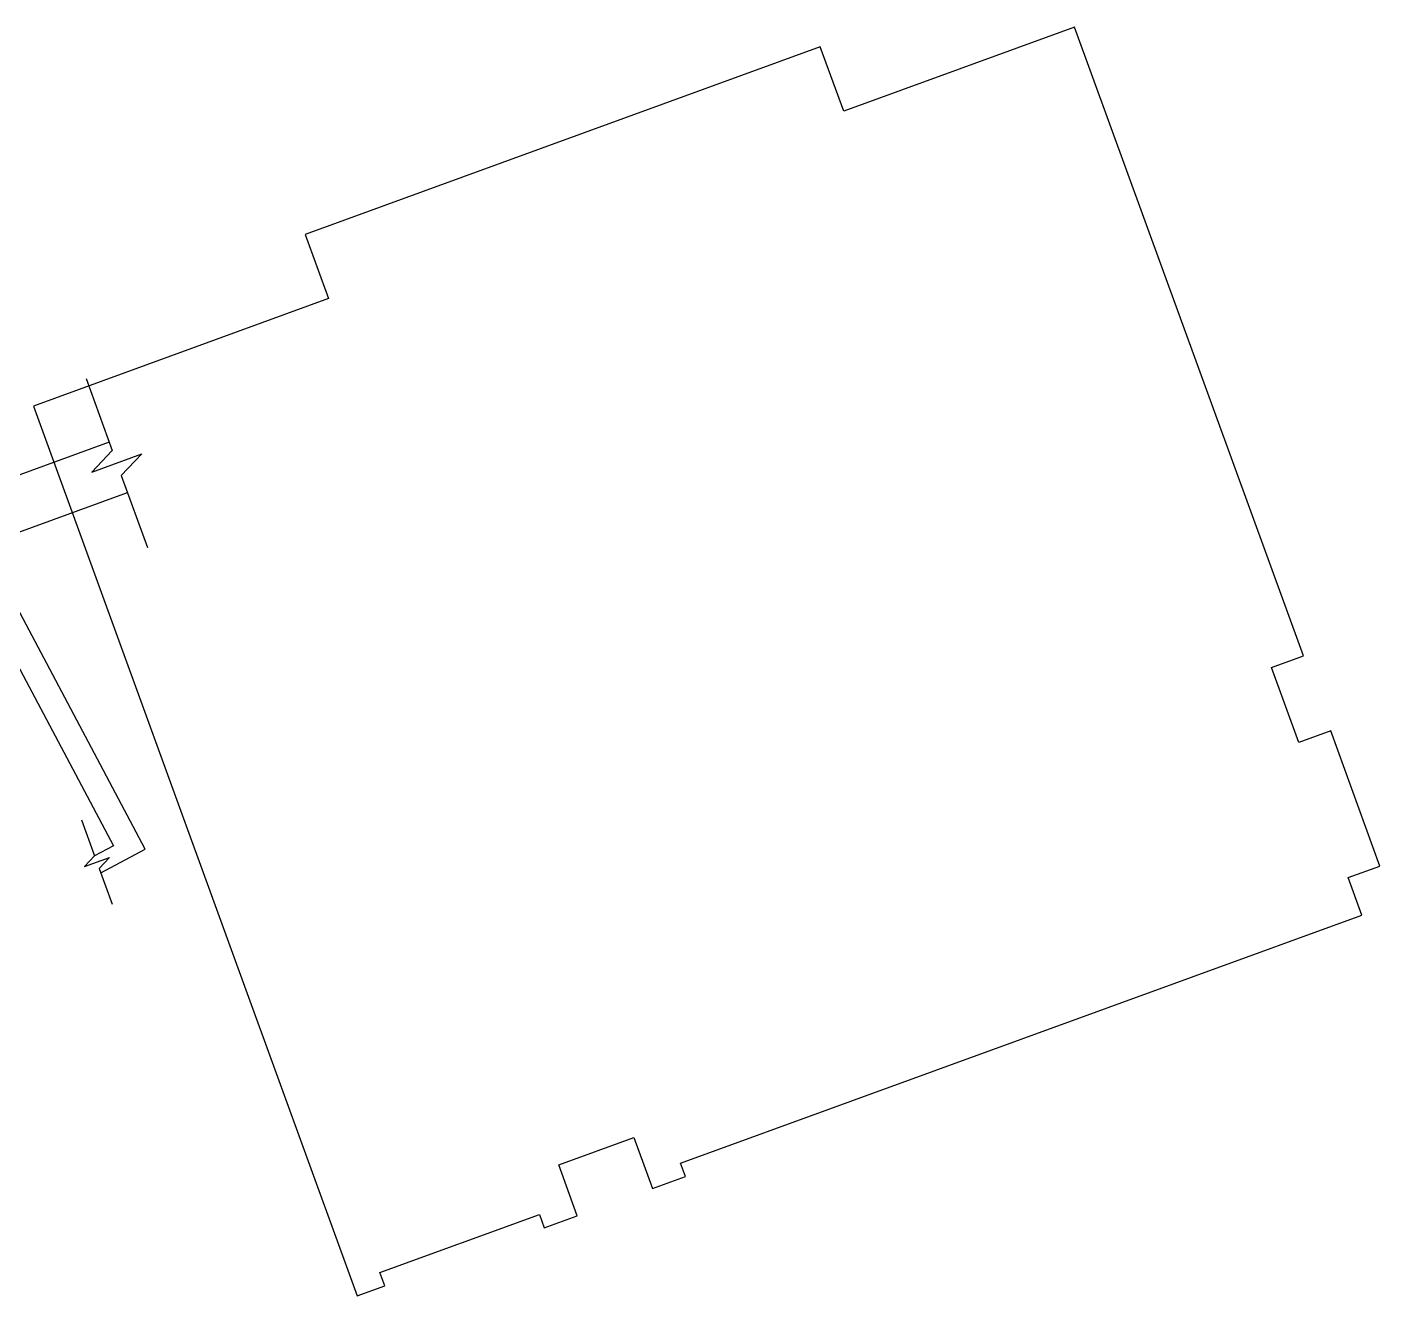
# Model space of a CAD drawing. Header units: inches. Extents: x 69211883 to 69217631, y 27675792 to 27679139.
# Drawn here: x 69213799 to 69214408, y 27676139 to 27676710 of the extents above; entities that cross this region are included whole.
import ezdxf

# ---------------------------------------------------------------- set-up
doc = ezdxf.new("R2010")
doc.units = ezdxf.units.IN
doc.header["$LTSCALE"] = 0.25
doc.header["$MEASUREMENT"] = 0
doc.layers.add('A-GLAZ', color=1, linetype='CONTINUOUS')
doc.layers.add('A-SITE', color=3, linetype='CONTINUOUS')

msp = doc.modelspace()

# ---------------------------------------------------------------- linework, layer by layer
at = {"layer": 'A-GLAZ'}
for points in [[(69213825.98, 27676551.85), (69213837.76, 27676519.47), (69213828.54, 27676509.73), (69213851.09, 27676517.94), (69213841.87, 27676508.2), (69213853.65, 27676475.82)], [(69213836.42, 27676523.15), (69213757.07, 27676494.27), (69213768.45, 27676472.87), (69213844.63, 27676500.6)], [(69213832.62, 27676329.41), (69213852.65, 27676340.06), (69213780.07, 27676476.57), (69213768.68, 27676472.43)], [(69213768.68, 27676472.43), (69213838.3, 27676341.49), (69213829.78, 27676336.96)], [(69213823.96, 27676353.22), (69213829.85, 27676337.03), (69213825.24, 27676332.16), (69213836.51, 27676336.26), (69213831.9, 27676331.39), (69213837.79, 27676315.21)]]:
    msp.add_lwpolyline(points, dxfattribs=at)
at = {"layer": 'A-SITE'}
msp.add_lwpolyline([(69213960.47, 27676143.47), (69213958.29, 27676149.46), (69214030.06, 27676175.58), (69214032.24, 27676169.59), (69214047.1, 27676175), (69214038.76, 27676197.9), (69214072.59, 27676210.22), (69214080.93, 27676187.31), (69214095.78, 27676192.72), (69214093.6, 27676198.71), (69214400.29, 27676310.34), (69214394.14, 27676327.25), (69214408.41, 27676332.44), (69214386.28, 27676393.25), (69214371.84, 27676387.99), (69214359.53, 27676421.82), (69214373.98, 27676427.08), (69214270.99, 27676710.03), (69214167.02, 27676672.2), (69214156.51, 27676701.1), (69213924.64, 27676616.71), (69213935.15, 27676587.81), (69213802.31, 27676539.46), (69213948.08, 27676138.96), (69213960.47, 27676143.47)], close=True, dxfattribs=at)

doc.saveas('drawing.dxf')
